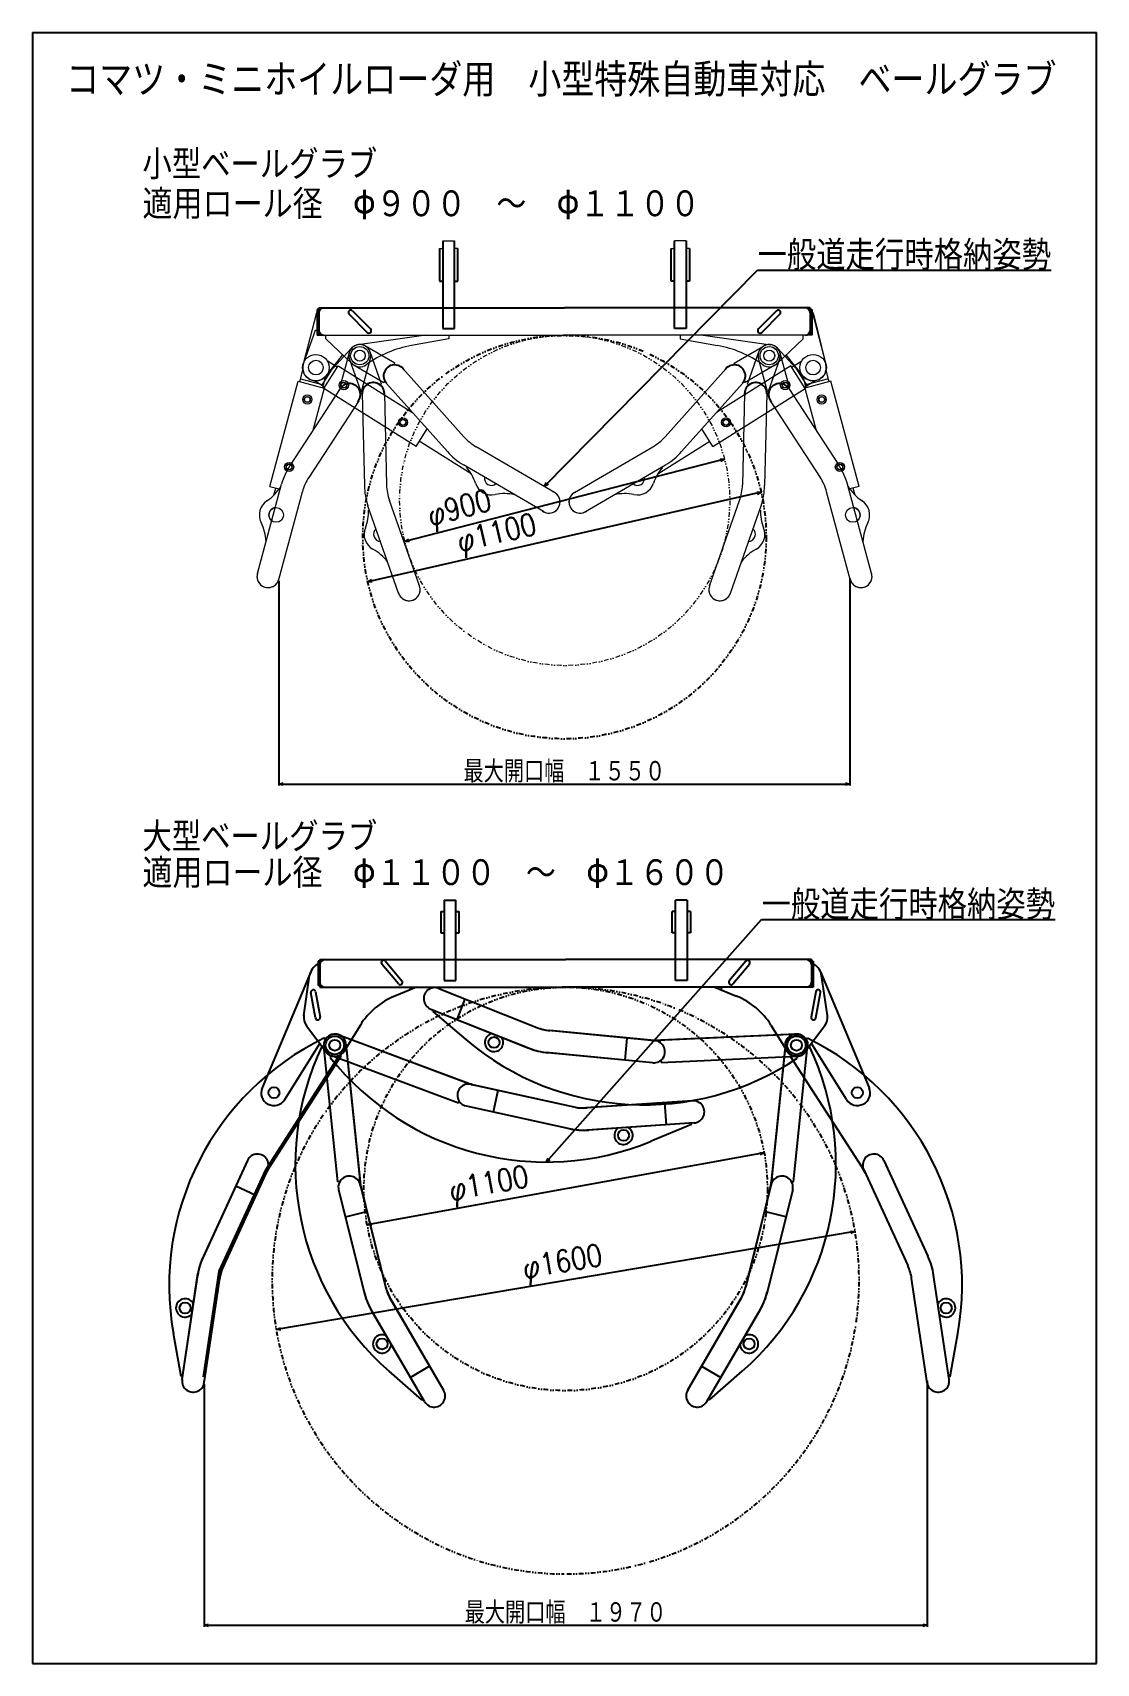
# Model space of a CAD drawing. Header units: millimetres. Extents: x -14999406 to 336, y -392 to 720.
# Drawn here: x -389 to 336, y -392 to 720 of the extents above; entities outside this region: 1.
import ezdxf
from ezdxf.enums import TextEntityAlignment as Align

# ---------------------------------------------------------------- set-up
doc = ezdxf.new("R2010")
doc.units = ezdxf.units.MM
doc.header["$LTSCALE"] = 0.25
doc.linetypes.add('DIVIDE', pattern=[31.75, 12.7, -6.35, 0, -6.35, 0, -6.35])
doc.layers.add('Layer0016', color=7, linetype='Continuous')
doc.styles.add('dcStyle0', font='txt.shx', dxfattribs={"width": 0.833333, "bigfont": 'bigfont'})
doc.dimstyles.new('dc_Diam01', dxfattribs={"dimtxt": 15, "dimasz": 3.000002, "dimexe": 1, "dimexo": 1, "dimgap": 1, "dimtad": 3, "dimdsep": 46, "dimtxsty": 'dcStyle0', "dimblk1": 'OPEN30', "dimblk2": 'OPEN30', "dimsah": 1, "dimcen": 0.09, "dimclrd": 7, "dimclre": 7, "dimclrt": 7, "dimadec": 0, "dimazin": 2, "dimtfac": 1, "dimtdec": 4, "dimtmove": 0, "dimatfit": 1, "dimfxl": 1, "dimarcsym": 1})
doc.dimstyles.new('dc_Rotated', dxfattribs={"dimtxt": 15, "dimasz": 3.000002, "dimexe": 1, "dimexo": 1, "dimgap": 1, "dimtad": 3, "dimdsep": 46, "dimtxsty": 'dcStyle0', "dimblk1": 'OPEN30', "dimblk2": 'OPEN30', "dimsah": 1, "dimcen": 0.09, "dimclrd": 7, "dimclre": 7, "dimclrt": 7, "dimadec": 0, "dimazin": 2, "dimtfac": 1, "dimtdec": 4, "dimtmove": 0, "dimatfit": 3, "dimfxl": 1, "dimarcsym": 1})

# ---------------------------------------------------------------- blocks, each defined once
blk = doc.blocks.new('_Open30')
at = {"color": 0, "linetype": 'ByBlock', "lineweight": -2}
for p, q in [((-1, 0.267949), (0, 0)), ((0, 0), (-1, -0.267949)), ((0, 0), (-1, 0))]:
    blk.add_line(p, q, dxfattribs=at)
blk = doc.blocks.new('*D1')
at = {"layer": 'Layer0016', "color": 7, "linetype": 'Continuous', "lineweight": 25}
blk.add_line((82.9, 429.4), (-135, 373.2), dxfattribs=at)
at = {"layer": 'Layer0016', "color": 7, "xscale": 3.000002807615286, "yscale": 2.999989368223643}
for p, rotation in [((82.9, 429.4), 14.46440399202444), ((-135, 373.2), 194.4644039920244)]:
    blk.add_blockref('_Open30', p, dxfattribs=dict(at, rotation=rotation))
at = {"layer": 'Layer0016', "color": 7, "insert": (-94.9, 384.5), "char_height": 15, "attachment_point": 8, "rotation": 14.4644, "style": 'dcStyle0'}
blk.add_mtext('\\T1.00;φ900', dxfattribs=at)
blk = doc.blocks.new('*D2')
at = {"layer": 'Layer0016', "color": 7, "linetype": 'Continuous', "lineweight": 25}
blk.add_line((107.9, 406.8), (-160.3, 345.8), dxfattribs=at)
at = {"layer": 'Layer0016', "color": 7, "xscale": 3.000002807615286, "yscale": 2.999989368223643}
for p, rotation in [((107.9, 406.8), 12.82419635278979), ((-160.3, 345.8), 192.8241963527898)]:
    blk.add_blockref('_Open30', p, dxfattribs=dict(at, rotation=rotation))
at = {"layer": 'Layer0016', "color": 7, "insert": (-69.8, 367.4), "char_height": 15, "attachment_point": 8, "rotation": 12.8242, "style": 'dcStyle0'}
blk.add_mtext('\\T1.00;φ1100', dxfattribs=at)
blk = doc.blocks.new('*D3')
at = {"layer": 'Layer0016', "color": 7, "linetype": 'Continuous', "lineweight": 25}
blk.add_line((109.9, -43.5), (-160.7, -92.6), dxfattribs=at)
at = {"layer": 'Layer0016', "color": 7, "xscale": 3.000002807615286, "yscale": 2.999989368223643}
for p, rotation in [((109.9, -43.5), 10.27408457723056), ((-160.7, -92.6), 190.2740845772306)]:
    blk.add_blockref('_Open30', p, dxfattribs=dict(at, rotation=rotation))
at = {"layer": 'Layer0016', "color": 7, "insert": (-75.7, -76.2), "char_height": 15, "attachment_point": 8, "rotation": 10.2741, "style": 'dcStyle0'}
blk.add_mtext('\\T1.00;φ1100', dxfattribs=at)
blk = doc.blocks.new('*D4')
at = {"layer": 'Layer0016', "color": 7, "linetype": 'Continuous', "lineweight": 25}
blk.add_line((171.7, -97.1), (-222.6, -164), dxfattribs=at)
at = {"layer": 'Layer0016', "color": 7, "xscale": 3.000002807615286, "yscale": 2.999989368223643}
for p, rotation in [((171.7, -97.1), 9.636021231912997), ((-222.6, -164), 189.636021231913)]:
    blk.add_blockref('_Open30', p, dxfattribs=dict(at, rotation=rotation))
at = {"layer": 'Layer0016', "color": 7, "insert": (-25.6, -129.6), "char_height": 15, "attachment_point": 8, "rotation": 9.636, "style": 'dcStyle0'}
blk.add_mtext('\\T1.00;φ1600', dxfattribs=at)
blk = doc.blocks.new('*D5')
at = {"layer": 'Layer0016', "color": 7, "linetype": 'Continuous', "lineweight": 25}
for p, q in [((220.9, -200), (220.9, -366.5)), ((-271.8, -201.2), (-271.8, -366.5)), ((-271.8, -365.5), (220.9, -365.5))]:
    blk.add_line(p, q, dxfattribs=at)
at = {"layer": 'Layer0016', "color": 7, "xscale": 3.000002807615286, "yscale": 2.999989368223643}
for p, rotation in [((-271.8, -365.5), 180), ((220.9, -365.5), 360)]:
    blk.add_blockref('_Open30', p, dxfattribs=dict(at, rotation=rotation))
at = {"layer": 'Layer0016', "color": 7, "insert": (-25.5, -364.5), "char_height": 15, "attachment_point": 8, "style": 'dcStyle0'}
blk.add_mtext('\\T1.00;最大開口幅\u3000１９７０', dxfattribs=at)
blk = doc.blocks.new('*D6')
at = {"layer": 'Layer0016', "color": 7, "linetype": 'Continuous', "lineweight": 25}
for p, q in [((-220.9, 346.4), (-220.9, 206.9)), ((168.3, 347.6), (168.3, 206.9)), ((-220.9, 207.9), (168.3, 207.9))]:
    blk.add_line(p, q, dxfattribs=at)
at = {"layer": 'Layer0016', "color": 7, "xscale": 3.000002807615286, "yscale": 2.999989368223643}
for p, rotation in [((-220.9, 207.9), 180), ((168.3, 207.9), 360)]:
    blk.add_blockref('_Open30', p, dxfattribs=dict(at, rotation=rotation))
at = {"layer": 'Layer0016', "color": 7, "insert": (-26.3, 208.9), "char_height": 15, "attachment_point": 8, "style": 'dcStyle0'}
blk.add_mtext('\\T1.00;最大開口幅\u3000１５５０', dxfattribs=at)
blk = doc.blocks.new('DC_GROUP_ＤＸＦ１４_1')
at = {"layer": 'Layer0016', "color": 7, "linetype": 'Continuous', "lineweight": 25}
for p, q in [((-40, 410.7), (105.4, 558.3)), ((105.4, 558.3), (305.4, 558.3))]:
    blk.add_line(p, q, dxfattribs=at)
at = {"layer": 'Layer0016', "color": 7, "xscale": 3.000002807615286, "yscale": 2.999989368223643, "rotation": 225.4254095620506}
blk.add_blockref('_Open30', (-40, 410.7), dxfattribs=at)
at = {"layer": 'Layer0016', "color": 7, "style": 'dcStyle0', "width": 1.186441}
blk.add_text('一般道走行時格納姿勢', height=20, dxfattribs=at).set_placement((105.4, 558.3), (305.4, 558.3), align=Align.FIT)
blk = doc.blocks.new('DC_GROUP_ＤＸＦ１４_2')
at = {"layer": 'Layer0016', "color": 7, "linetype": 'Continuous', "lineweight": 25}
for p, q in [((-38.7, -49.8), (108.1, 115.5)), ((108.1, 115.5), (308.1, 115.5))]:
    blk.add_line(p, q, dxfattribs=at)
at = {"layer": 'Layer0016', "color": 7, "xscale": 3.000002807615286, "yscale": 2.999989368223643, "rotation": 228.4077919788222}
blk.add_blockref('_Open30', (-38.7, -49.8), dxfattribs=at)
at = {"layer": 'Layer0016', "color": 7, "style": 'dcStyle0', "width": 1.186441}
blk.add_text('一般道走行時格納姿勢', height=20, dxfattribs=at).set_placement((108.1, 115.5), (308.1, 115.5), align=Align.FIT)

msp = doc.modelspace()

# ---------------------------------------------------------------- linework, layer by layer
at = {"color": 3, "linetype": 'Continuous', "lineweight": 13}
msp.add_line((-14999405.5, 425.87), (-14999405.5, 319.31), dxfattribs=at)
at = {"layer": 'Layer0016', "color": 7, "linetype": 'Continuous', "lineweight": 25}
for p, q in [((-388.714, 720.12), (336.286, 720.12)), ((-388.714, 720.12), (-388.714, -391.518)), ((336.286, -391.518), (336.286, 720.12)), ((-109.089, 578.118), (-109.089, 518.396)), ((-101.089, 518.396), (-101.089, 578.118)), ((48.661, 518.396), (48.661, 578.118)), ((56.661, 578.118), (56.661, 518.396)), ((-111.339, 573.042), (-111.339, 550.744)), ((-109.089, 572.969), (-109.089, 518.396)), ((-98.839, 550.744), (-98.839, 573.042)), ((46.411, 550.744), (46.411, 573.042)), ((48.661, 518.396), (48.661, 572.969)), ((56.661, 572.969), (56.661, 518.396)), ((58.911, 573.042), (58.911, 550.744)), ((-111.339, 565.369), (-111.339, 550.744)), ((-98.839, 550.744), (-98.839, 565.369)), ((46.411, 550.744), (46.411, 565.369)), ((58.911, 565.369), (58.911, 550.744)), ((-111.339, 550.744), (-109.089, 550.744)), ((-111.339, 550.744), (-109.089, 550.744)), ((-101.089, 550.744), (-98.839, 550.744)), ((-101.089, 550.744), (-98.839, 550.744)), ((48.661, 550.744), (46.411, 550.744)), ((48.661, 550.744), (46.411, 550.744)), ((58.911, 550.744), (56.661, 550.744)), ((58.911, 550.744), (56.661, 550.744)), ((-193.714, 531.396), (-194.839, 531.396)), ((-194.839, 531.396), (-194.839, 513.771)), ((-193.714, 531.396), (-194.839, 531.396)), ((-194.839, 531.396), (-194.839, 514.896)), ((-193.714, 532.521), (-193.714, 513.771)), ((-193.714, 532.521), (-26.214, 532.521)), ((-193.714, 532.521), (-193.714, 513.771)), ((-193.714, 532.521), (-26.214, 532.521)), ((-160.676, 515.8), (-173.051, 528.174)), ((-170.753, 530.472), (-158.378, 518.098)), ((141.286, 532.521), (-26.214, 532.521)), ((141.286, 532.521), (-26.214, 532.521)), ((118.325, 530.472), (105.951, 518.098)), ((108.249, 515.8), (120.623, 528.174)), ((141.286, 532.521), (141.286, 513.771)), ((141.286, 532.521), (141.286, 513.771)), ((141.286, 531.396), (142.411, 531.396)), ((141.286, 531.396), (142.411, 531.396)), ((141.286, 529.146), (143.286, 529.146)), ((142.411, 531.396), (142.411, 513.771)), ((142.411, 531.396), (142.411, 514.896)), ((-193.714, 514.896), (-194.839, 514.896)), ((-193.714, 514.896), (-194.839, 514.896)), ((-109.089, 518.396), (-101.089, 518.396)), ((-109.089, 518.396), (-101.089, 518.396)), ((56.661, 518.396), (48.661, 518.396)), ((56.661, 518.396), (48.661, 518.396)), ((141.286, 514.896), (142.411, 514.896)), ((141.286, 514.896), (142.411, 514.896)), ((-108.305, 128.643), (-100.305, 128.643)), ((-108.305, 128.643), (-108.305, 74.07)), ((-100.305, 74.07), (-100.305, 128.643)), ((57.445, 128.643), (49.445, 128.643)), ((49.445, 74.07), (49.445, 128.643)), ((57.445, 128.643), (57.445, 74.07)), ((-110.555, 121.043), (-108.305, 121.043)), ((-110.555, 121.043), (-110.555, 106.418)), ((-100.305, 121.043), (-98.055, 121.043)), ((-98.055, 106.418), (-98.055, 121.043)), ((49.445, 121.043), (47.195, 121.043)), ((47.195, 106.418), (47.195, 121.043)), ((59.695, 121.043), (57.445, 121.043)), ((59.695, 121.043), (59.695, 106.418)), ((-110.555, 106.418), (-108.305, 106.418)), ((-100.305, 106.418), (-98.055, 106.418)), ((49.445, 106.418), (47.195, 106.418)), ((59.695, 106.418), (57.445, 106.418)), ((-199.205, 79.88), (-232.325, 0.894)), ((-192.93, 84.82), (-194.93, 84.82)), ((-192.93, 87.07), (-194.055, 87.07)), ((-194.055, 87.07), (-194.055, 70.57)), ((-192.93, 88.195), (-192.93, 69.445)), ((-192.93, 88.195), (-25.43, 88.195)), ((-139.457, 71.705), (-150.705, 85.11)), ((-148.216, 87.2), (-136.967, 73.794)), ((142.07, 88.195), (-25.43, 88.195)), ((97.356, 87.2), (86.107, 73.794)), ((88.597, 71.705), (99.846, 85.11)), ((142.07, 88.195), (142.07, 69.445)), ((142.07, 87.07), (143.195, 87.07)), ((142.07, 84.82), (144.07, 84.82)), ((143.195, 87.07), (143.195, 69.445)), ((148.345, 79.88), (181.466, 0.894)), ((-203.89, 50.174), (-199.911, 77.342)), ((-192.93, 70.57), (-194.055, 70.57)), ((-192.93, 69.445), (-25.43, 69.445)), ((-131.413, 67.682), (-141.91, 63.373)), ((-131.413, 67.682), (-141.91, 63.373)), ((-131.413, 69.445), (-131.413, 67.682)), ((-127.119, 69.445), (-131.413, 67.682)), ((-111.792, 68.571), (-45.006, 41.986)), ((-111.792, 68.571), (-44.022, 41.594)), ((-108.305, 74.07), (-100.305, 74.07)), ((143.195, 69.445), (-25.43, 69.445)), ((57.445, 74.07), (49.445, 74.07)), ((76.26, 69.445), (80.553, 67.682)), ((80.553, 69.445), (80.553, 67.682)), ((80.553, 67.682), (91.05, 63.373)), ((80.553, 67.682), (91.05, 63.373)), ((142.07, 70.57), (143.195, 70.57)), ((153.031, 50.174), (149.051, 77.342)), ((-196.029, 48.506), (-199.068, 65.74)), ((-195.867, 66.304), (-192.828, 49.07)), ((-94.093, 61.526), (-99.687, 47.473)), ((145.008, 66.304), (141.969, 49.07)), ((145.17, 48.506), (148.208, 65.74)), ((-117.386, 54.519), (-50.6, 27.933)), ((-117.386, 54.519), (-49.616, 27.541)), ((-116.025, 52.85), (-115.55, 54.044)), ((-116.025, 52.85), (-115.55, 54.044)), ((-116.025, 52.85), (-93.369, 33.659)), ((-116.025, 52.85), (-93.369, 33.659)), ((-202.063, 43.03), (-188.739, 25.364)), ((-189.108, 33.978), (-190.194, 34.678)), ((-189.108, 33.978), (-190.194, 34.678)), ((-180.106, 36.965), (-88.979, 2.928)), ((-176.781, 34.522), (-176.388, 35.576)), ((-165.322, 43.618), (-176.392, 25.906)), ((-176.388, 35.576), (-91.639, 3.922)), ((35.442, 32.96), (-37.167, 39.936)), ((34.908, 33.011), (-36.112, 39.834)), ((15.033, 19.726), (16.479, 34.782)), ((131.546, 37.435), (34.373, 32.987)), ((127.582, 37.254), (37.209, 33.116)), ((114.463, 43.618), (125.532, 25.906)), ((127.633, 36.13), (127.582, 37.254)), ((151.204, 43.03), (137.88, 25.364)), ((138.249, 33.978), (139.335, 34.678)), ((-229.797, -54.985), (-179.491, 23.057)), ((-178.545, 22.448), (-228.808, -55.527)), ((-178.545, 22.448), (-227.56, -53.591)), ((-216.829, -7.115), (-193.046, 31.074)), ((-190.275, 29.108), (-191.56, 28.976)), ((-190.275, 29.108), (-191.56, 28.976)), ((-180.804, -63.158), (-190.275, 29.108)), ((-185.398, 22.796), (-185.85, 21.585)), ((-185.398, 22.796), (-185.85, 21.585)), ((-98.51, -9.657), (-185.398, 22.796)), ((-179.491, 23.057), (-178.545, 22.448)), ((-179.491, 23.057), (-178.545, 22.448)), ((-175.943, 26.59), (-174.823, 26.705)), ((-175.229, 30.653), (-165.296, -66.114)), ((-174.823, 26.705), (-165.586, -63.289)), ((33.995, 17.904), (-38.613, 24.88)), ((33.995, 17.904), (-37.558, 24.779)), ((34.253, 32.98), (34.373, 32.987)), ((34.253, 32.98), (34.373, 32.987)), ((34.253, 32.98), (34.373, 32.987)), ((34.253, 32.98), (34.373, 32.987)), ((38.961, 31.692), (38.892, 33.193)), ((39.584, 18.084), (132.238, 22.326)), ((124.369, 30.653), (114.436, -66.114)), ((123.964, 26.705), (114.726, -63.289)), ((125.083, 26.59), (123.964, 26.705)), ((128.632, 23.057), (127.686, 22.448)), ((127.686, 22.448), (176.7, -53.591)), ((129.944, -63.158), (139.415, 29.108)), ((132.238, 22.326), (132.297, 21.035)), ((132.238, 22.326), (132.297, 21.035)), ((139.415, 29.108), (140.701, 28.976)), ((139.415, 29.108), (140.701, 28.976)), ((165.969, -7.115), (142.187, 31.074)), ((39.515, 19.585), (39.584, 18.084)), ((-93.743, 3.104), (-93.217, 4.511)), ((-90.005, 3.231), (-18.756, -12.398)), ((-89.481, 3.116), (-19.791, -12.171)), ((-88.867, 2.886), (-88.979, 2.929)), ((-88.867, 2.886), (-88.979, 2.929)), ((-88.867, 2.886), (-88.979, 2.929)), ((-88.867, 2.886), (-88.979, 2.929)), ((-97.984, -8.25), (-98.51, -9.657)), ((-74.638, -15.625), (-71.397, -0.851)), ((61.056, -8.029), (-11.723, -12.922)), ((61.056, -8.029), (-10.665, -12.851)), ((42.048, -9.307), (43.063, -24.398)), ((-93.246, -11.543), (-23.032, -26.944)), ((-93.246, -11.543), (-21.997, -27.171)), ((62.07, -23.12), (-10.708, -28.013)), ((62.07, -23.12), (-9.651, -27.942)), ((60.263, -24.291), (32.813, -35.609)), ((60.263, -24.291), (32.813, -35.609)), ((60.263, -24.291), (60.177, -23.009)), ((60.263, -24.291), (60.177, -23.009)), ((-242.326, -48.721), (-272.802, -114.992)), ((-242.326, -48.721), (-272.359, -114.029)), ((-261.638, -124.223), (-229.797, -54.985)), ((-228.808, -55.527), (-260.549, -124.547)), ((-228.808, -55.527), (-258.618, -120.348)), ((177.948, -55.527), (207.758, -120.348)), ((191.466, -48.721), (221.5, -114.029)), ((-250.285, -66.029), (-236.543, -72.348)), ((-229.164, -56.078), (-229.098, -55.979)), ((-229.164, -56.078), (-229.098, -55.979)), ((-229.164, -56.078), (-229.098, -55.979)), ((-229.164, -56.078), (-229.098, -55.979)), ((-179.309, -63.005), (-180.804, -63.158)), ((-167.252, -61.767), (-165.758, -61.614)), ((-165.48, -65.061), (-147.871, -135.846)), ((-165.35, -65.581), (-148.126, -134.818)), ((-165.284, -66.233), (-165.295, -66.114)), ((-165.284, -66.233), (-165.295, -66.114)), ((-165.284, -66.233), (-165.295, -66.114)), ((-165.284, -66.233), (-165.295, -66.114)), ((114.62, -65.061), (97.011, -135.846)), ((114.491, -65.581), (97.267, -134.818)), ((114.425, -66.233), (114.435, -66.114)), ((114.425, -66.233), (114.435, -66.114)), ((114.425, -66.233), (114.435, -66.114)), ((114.425, -66.233), (114.435, -66.114)), ((116.393, -61.767), (114.898, -61.614)), ((128.449, -63.005), (129.944, -63.158)), ((178.304, -56.078), (178.238, -55.979)), ((178.304, -56.078), (178.238, -55.979)), ((-180.157, -68.712), (-162.804, -138.469)), ((-180.157, -68.712), (-162.548, -139.497)), ((129.298, -68.712), (111.689, -139.497)), ((129.298, -68.712), (111.945, -138.469)), ((-175.559, -87.199), (-160.881, -83.547)), ((124.699, -87.199), (110.021, -83.547)), ((-286.788, -197.986), (-276.034, -125.841)), ((-286.788, -197.986), (-276.19, -126.889)), ((-272.356, -196.125), (-261.638, -124.223)), ((-271.828, -200.216), (-260.549, -124.547)), ((-271.828, -200.216), (-261.23, -129.119)), ((220.969, -200.216), (210.371, -129.119)), ((235.928, -197.986), (225.33, -126.889)), ((-108.541, -205.432), (-145.219, -142.382)), ((-108.541, -205.432), (-144.687, -143.298)), ((57.681, -205.432), (94.36, -142.382)), ((57.681, -205.432), (93.827, -143.298)), ((-121.615, -213.037), (-158.293, -149.987)), ((-121.615, -213.037), (-157.76, -150.903)), ((70.755, -213.037), (107.434, -149.987)), ((70.755, -213.037), (106.901, -150.903)), ((-287.546, -195.971), (-292.744, -166.737)), ((-287.546, -195.971), (-292.744, -166.737)), ((236.686, -195.971), (241.884, -166.737)), ((-118.12, -188.965), (-131.194, -196.571)), ((67.261, -188.965), (80.334, -196.571)), ((-287.546, -195.971), (-286.275, -196.16)), ((-123.466, -211.937), (-145.789, -192.359)), ((-123.466, -211.937), (-145.789, -192.359)), ((72.606, -211.937), (94.929, -192.359)), ((72.606, -211.937), (94.929, -192.359)), ((236.686, -195.971), (235.416, -196.16)), ((-123.466, -211.937), (-122.355, -211.291)), ((-123.466, -211.937), (-122.355, -211.291)), ((72.606, -211.937), (71.496, -211.291)), ((72.606, -211.937), (71.496, -211.291)), ((-388.714, -391.518), (336.286, -391.518))]:
    msp.add_line(p, q, dxfattribs=at)
at = {"layer": 'Layer0016', "color": 7, "linetype": 'Continuous', "lineweight": 13}
for p, q in [((-109.089, 578.118), (-101.089, 578.118)), ((56.661, 578.118), (48.661, 578.118)), ((-111.339, 573.042), (-109.089, 573.042)), ((-98.839, 573.042), (-101.089, 573.042)), ((46.411, 573.042), (48.661, 573.042)), ((58.911, 573.042), (56.661, 573.042)), ((-195.214, 529.146), (-204.377, 494.03)), ((-194.839, 529.146), (-195.214, 529.146)), ((142.411, 529.146), (142.786, 529.146)), ((142.786, 529.146), (151.949, 494.03)), ((143.286, 529.146), (151.979, 493.913)), ((-196.199, 517.146), (-204.149, 494.771)), ((-193.714, 517.146), (-196.199, 517.146)), ((-194.839, 513.771), (-26.214, 513.771)), ((-193.714, 513.771), (-26.214, 513.771)), ((-188.989, 511.271), (-188.989, 513.771)), ((-188.989, 511.271), (-188.989, 513.771)), ((-120.678, 513.771), (-166.752, 507.388)), ((-105.089, 513.771), (-105.089, 511.271)), ((-105.089, 513.771), (-105.089, 511.271)), ((142.411, 513.771), (-26.214, 513.771)), ((141.286, 513.771), (-26.214, 513.771)), ((52.661, 513.771), (52.661, 511.271)), ((68.251, 513.771), (114.325, 507.388)), ((136.562, 511.271), (136.562, 513.771)), ((136.562, 511.271), (136.562, 513.771)), ((-189.038, 485.672), (-171.286, 505.011)), ((-170.874, 494.368), (-188.989, 511.271)), ((-170.874, 494.368), (-188.989, 511.271)), ((-188.624, 486.155), (-177.314, 500.377)), ((-173.018, 501.87), (-179.052, 479.331)), ((-141.767, 494.7), (-161.925, 506.439)), ((-150.834, 480.428), (-158.59, 502.427)), ((-105.089, 511.271), (-130.431, 506.802)), ((52.661, 511.271), (78.004, 506.802)), ((89.34, 494.7), (109.498, 506.439)), ((98.407, 480.428), (106.163, 502.427)), ((118.447, 494.368), (136.562, 511.271)), ((118.447, 494.368), (136.562, 511.271)), ((136.611, 485.672), (118.858, 505.011)), ((120.59, 501.87), (126.625, 479.331)), ((136.197, 486.155), (124.887, 500.377)), ((-206.625, 482.152), (-204.501, 490.033)), ((-191.503, 479.595), (-182.902, 493.276)), ((-190.26, 477.579), (-180.546, 493.029)), ((-181.103, 492.145), (-188.012, 496.489)), ((-180.546, 493.029), (-129.844, 461.154)), ((-172.853, 497.392), (-165.078, 475.393)), ((-169.531, 493.365), (-149.36, 481.639)), ((-164.458, 475.424), (-158.409, 497.953)), ((-142.386, 493.635), (-141.767, 494.7)), ((-136.314, 491.118), (-94.747, 444.544)), ((83.887, 491.118), (42.319, 444.544)), ((128.119, 493.029), (77.417, 461.154)), ((89.959, 493.635), (89.34, 494.7)), ((117.104, 493.365), (96.932, 481.639)), ((112.031, 475.424), (105.981, 497.953)), ((120.426, 497.392), (112.65, 475.393)), ((137.833, 477.579), (128.119, 493.029)), ((128.675, 492.145), (135.585, 496.489)), ((139.075, 479.595), (130.474, 493.276)), ((154.197, 482.152), (152.074, 490.033)), ((-226.951, 410.731), (-207.633, 482.424)), ((-207.633, 482.424), (-190.012, 477.676)), ((-206.072, 484.204), (-190.468, 480)), ((-189.704, 478.464), (-196.613, 482.807)), ((-191.021, 477.948), (-188.897, 485.828)), ((-177.844, 479.008), (-179.052, 479.331)), ((-151.996, 480.017), (-150.834, 480.428)), ((-148.731, 482.72), (-149.36, 481.639)), ((-147.598, 481.046), (-106.031, 434.473)), ((95.171, 481.046), (53.604, 434.473)), ((96.304, 482.72), (96.932, 481.639)), ((99.568, 480.017), (98.407, 480.428)), ((125.417, 479.008), (126.625, 479.331)), ((138.594, 477.948), (136.47, 485.828)), ((137.276, 478.464), (144.186, 482.807)), ((155.206, 482.424), (137.585, 477.676)), ((153.644, 484.204), (138.041, 480)), ((174.524, 410.731), (155.206, 482.424)), ((-179.163, 477.476), (-213.226, 425.163)), ((-166.488, 469.223), (-200.551, 416.91)), ((-190.012, 477.676), (-197.763, 448.911)), ((-127.4, 438.06), (-190.26, 477.579)), ((-165.649, 475.743), (-164.458, 475.424)), ((-163.899, 475.81), (-165.078, 475.393)), ((-164.12, 473.801), (-162.612, 411.393)), ((-148.999, 474.166), (-147.491, 411.759)), ((74.973, 438.06), (137.833, 477.579)), ((96.572, 474.166), (95.064, 411.759)), ((111.693, 473.801), (110.184, 411.393)), ((111.472, 475.81), (112.65, 475.393)), ((113.222, 475.743), (112.031, 475.424)), ((114.061, 469.223), (148.124, 416.91)), ((126.736, 477.476), (160.798, 425.163)), ((137.585, 477.676), (145.335, 448.911)), ((-127.4, 438.06), (-119.892, 450.003)), ((74.973, 438.06), (67.465, 450.003)), ((-89.757, 419.267), (-125.205, 441.553)), ((-33.006, 406.666), (-86.39, 437.838)), ((-19.421, 406.666), (33.963, 437.838)), ((37.33, 419.267), (72.777, 441.553)), ((-40.633, 393.605), (-95.144, 425.435)), ((-11.794, 393.605), (42.717, 425.435)), ((-235.541, 351.345), (-219.097, 412.29)), ((183.114, 351.345), (166.669, 412.29)), ((-226.951, 410.731), (-220.741, 409.058)), ((-224.27, 404.826), (-222.968, 409.658)), ((-220.938, 347.405), (-204.834, 407.089)), ((-124.98, 342.912), (-145.467, 401.238)), ((72.553, 342.912), (93.04, 401.238)), ((168.511, 347.405), (152.407, 407.089)), ((174.524, 410.731), (168.314, 409.058)), ((171.843, 404.826), (170.541, 409.658)), ((-139.251, 337.9), (-160.17, 397.457)), ((86.823, 337.9), (107.743, 397.457))]:
    msp.add_line(p, q, dxfattribs=at)
at = {"layer": 'Layer0016', "color": 7, "linetype": 'DIVIDE', "lineweight": 25}
for centre in [(-26.214, 376.271), (-25.43, -68.055)]:
    msp.add_circle(centre, 137.5, dxfattribs=at)
at = {"layer": 'Layer0016', "color": 7, "linetype": 'DIVIDE', "lineweight": 13}
msp.add_circle((-26.08, 401.271), 112.5, dxfattribs=at)
at = {"layer": 'Layer0016', "color": 7, "linetype": 'Continuous', "lineweight": 13}
for centre, radius in [((-195.668, 491.758), 9), ((-195.668, 491.758), 9), ((-165.732, 499.903), 6.25), ((-165.724, 499.913), 6.25), ((-165.716, 499.898), 6.25), ((-165.716, 499.898), 6.25), ((-165.716, 499.898), 6.25), ((-165.714, 499.897), 6.25), ((-165.713, 499.916), 6.25), ((-165.732, 499.903), 3.75), ((-165.724, 499.913), 3.75), ((-165.714, 499.897), 3.75), ((-165.713, 499.916), 3.75), ((113.286, 499.916), 6.25), ((113.287, 499.897), 6.25), ((113.289, 499.898), 6.25), ((113.289, 499.898), 6.25), ((113.289, 499.898), 6.25), ((113.297, 499.913), 6.25), ((113.305, 499.903), 6.25), ((113.286, 499.916), 3.75), ((113.287, 499.897), 3.75), ((113.287, 499.897), 3.75), ((113.287, 499.897), 3.75), ((113.289, 499.898), 3.75), ((113.289, 499.898), 3.75), ((113.297, 499.913), 3.75), ((113.305, 499.903), 3.75), ((143.241, 491.758), 9), ((143.241, 491.758), 9), ((-195.668, 491.758), 5), ((-195.668, 491.758), 5), ((-195.668, 491.758), 5), ((143.241, 491.758), 5), ((143.241, 491.758), 5), ((143.241, 491.758), 5), ((-176.62, 479.782), 3.125), ((-176.62, 479.782), 2.075), ((-176.62, 479.782), 1.875), ((124.192, 479.782), 3.125), ((124.192, 479.782), 2.075), ((124.192, 479.782), 1.875), ((-201.522, 470.032), 3.125), ((-201.522, 470.032), 2.075), ((-201.522, 470.032), 1.875), ((149.095, 470.032), 3.125), ((149.095, 470.032), 2.075), ((149.095, 470.032), 1.875), ((-136.301, 454.434), 3.125), ((-136.301, 454.434), 2.075), ((-136.301, 454.434), 1.875), ((83.873, 454.434), 3.125), ((83.873, 454.434), 2.075), ((83.873, 454.434), 1.875), ((-213.913, 424.048), 3.125), ((-213.913, 424.048), 2.075), ((-213.913, 424.048), 1.875), ((161.485, 424.048), 3.125), ((161.485, 424.048), 2.075), ((161.485, 424.048), 1.875), ((-222.726, 391.339), 5), ((170.299, 391.339), 5)]:
    msp.add_circle(centre, radius, dxfattribs=at)
at = {"layer": 'Layer0016', "color": 7, "linetype": 'Continuous', "lineweight": 25}
for centre, radius in [((-182.752, 29.88), 6.25), ((-182.752, 29.88), 6.25), ((-182.752, 29.88), 6.25), ((-182.752, 29.88), 6.25), ((-182.752, 29.88), 6.25), ((-182.752, 29.88), 6.25), ((-182.752, 29.88), 6.25), ((-182.752, 29.88), 3.75), ((-182.752, 29.88), 3.75), ((-182.752, 29.88), 3.75), ((-182.752, 29.88), 3.75), ((-182.752, 29.88), 3.75), ((-182.752, 29.88), 3.75), ((-182.752, 29.88), 3.75), ((-74.249, 31.744), 3.75), ((-74.249, 31.744), 3.75), ((131.892, 29.88), 7.563), ((131.892, 29.88), 6.25), ((131.892, 29.88), 6.25), ((131.892, 29.88), 6.25), ((131.892, 29.88), 6.25), ((131.892, 29.88), 6.25), ((131.892, 29.88), 6.25), ((131.892, 29.88), 3.75), ((131.892, 29.88), 3.75), ((131.892, 29.88), 3.75), ((131.892, 29.88), 3.75), ((131.892, 29.88), 3.75), ((131.892, 29.88), 3.75), ((131.892, 29.88), 3.75), ((-224.256, -2.489), 3.75), ((173.397, -2.489), 3.75), ((14.026, -31.567), 3.75), ((14.026, -31.567), 3.75), ((-284.785, -149.247), 3.75), ((-284.785, -149.247), 3.75), ((233.926, -149.247), 3.75), ((-150.503, -173.731), 3.75), ((-150.503, -173.731), 3.75), ((99.643, -173.731), 3.75), ((99.643, -173.731), 3.75)]:
    msp.add_circle(centre, radius, dxfattribs=at)
for centre, radius, start, end in [((-190.339, 529.146), 3.375, 90, 180), ((-171.902, 529.323), 1.625, 45, 225), ((119.474, 529.323), 1.625, 315, 135), ((137.911, 529.146), 3.375, 0, 90), ((-190.339, 517.146), 3.375, 180, 270), ((-159.527, 516.949), 1.625, 225, 45), ((107.1, 516.949), 1.625, 135, 315), ((137.911, 517.146), 3.375, 270, 0), ((-141.956, 486.082), 7.562, 32.577723, 221.705265), ((-141.956, 486.082), 7.562, 32.577723, 221.705265), ((89.529, 486.082), 7.562, 318.294735, 147.422277), ((89.529, 486.082), 7.562, 318.294735, 147.422277), ((-172.825, 473.35), 7.562, 317.759258, 146.886801), ((-172.825, 473.35), 7.562, 317.759258, 146.886801), ((-156.559, 473.984), 7.562, 352.212862, 181.340405), ((-156.559, 473.984), 7.562, 352.212862, 181.340405), ((104.132, 473.984), 7.562, 358.659595, 187.787138), ((104.132, 473.984), 7.562, 358.659595, 187.787138), ((120.398, 473.35), 7.562, 33.113199, 222.240742), ((120.398, 473.35), 7.562, 33.113199, 222.240742), ((-189.521, 75.82), 10.5, 121.002719, 171.666163), ((-189.555, 84.82), 3.375, 90, 180), ((-149.461, 86.155), 1.625, 40, 220), ((98.601, 86.155), 1.625, 320, 140), ((138.695, 84.82), 3.375, 0, 90), ((138.662, 75.82), 10.5, 8.333837, 58.997281), ((-197.468, 66.022), 1.625, 10, 190), ((-189.555, 72.82), 3.375, 180, 270), ((-138.212, 72.749), 1.625, 220, 40), ((-114.589, 61.545), 7.562, 59.166274, 248.293817), ((-114.589, 61.545), 7.562, 59.166274, 248.293817), ((87.352, 72.749), 1.625, 140, 320), ((138.695, 72.82), 3.375, 270, 0), ((146.608, 66.022), 1.625, 350, 170), ((-122.921, 17.119), 50, 112.318967, 147.996281), ((72.062, 17.119), 50, 32.003719, 67.681033), ((-194.429, 48.788), 9.562, 171.270329, 217.024371), ((-194.429, 48.788), 1.625, 190, 10), ((143.569, 48.788), 1.625, 170, 350), ((143.569, 48.788), 9.562, 322.975629, 8.729671), ((-108.139, -133.914), 187.5, 115.952624, 190.082093), ((-108.139, -133.914), 187.5, 115.952624, 190.082093), ((-182.752, 29.88), 7.562, 5.860807, 185.860807), ((-182.752, 29.88), 7.562, 69.518884, 249.518884), ((-182.752, 29.88), 7.562, 5.860807, 185.860807), ((-182.752, 29.88), 7.562, 69.518884, 249.518884), ((-182.752, 29.88), 7.562, 147.194271, 329.086293), ((-182.752, 29.88), 7.562, 147.194271, 329.086293), ((-182.752, 29.88), 7.562, 327.194271, 147.194271), ((-182.752, 29.88), 7.562, 327.194271, 147.194271), ((-182.752, 29.88), 7.562, 249.518884, 71.410906), ((-182.752, 29.88), 7.562, 249.518884, 71.410906), ((27.821, 176.73), 187.5, 229.733323, 303.862792), ((27.821, 176.73), 187.5, 229.733323, 303.862792), ((-74.249, 31.744), 6.25, 101.901488, 34.686145), ((-33.009, 72.123), 32.437, 248.293817, 264.512035), ((-34.776, 64.821), 25, 248.293817, 264.512035), ((131.892, 29.88), 7.562, 32.805729, 212.805729), ((131.892, 29.88), 7.562, 90.729123, 272.621145), ((131.892, 29.88), 7.562, 90.729123, 272.621145), ((131.892, 29.88), 7.562, 354.139193, 174.139193), ((131.892, 29.88), 7.562, 354.139193, 174.139193), ((131.892, 29.88), 7.562, 210.913707, 32.805729), ((131.892, 29.88), 7.562, 272.621145, 92.621145), ((131.892, 29.88), 7.562, 272.621145, 92.621145), ((57.28, -133.914), 187.5, 349.917907, 64.047376), ((57.28, -133.914), 187.5, 349.917907, 64.047376), ((-22.158, -51.392), 187.5, 154.61916, 228.748629), ((-22.158, -51.392), 187.5, 154.61916, 228.748629), ((-22.158, -51.392), 187.5, 154.61916, 228.748629), ((-182.752, 29.88), 7.562, 185.860807, 7.752829), ((-182.752, 29.88), 7.562, 185.860807, 7.752829), ((-182.752, 29.88), 7.5, 217.024371, 327.996281), ((-33.009, 72.123), 47.562, 248.293817, 264.512035), ((-34.776, 64.821), 40.125, 248.293817, 264.512035), ((35.723, 65.582), 32.5, 264.512035, 272.621145), ((34.718, 25.432), 7.562, 264.512035, 93.527076), ((34.718, 25.432), 7.562, 264.512035, 93.527076), ((-28.702, -51.392), 187.5, 311.251371, 25.38084), ((-28.702, -51.392), 187.5, 311.251371, 25.38084), ((-28.702, -51.392), 187.5, 311.251371, 25.38084), ((131.892, 29.88), 7.562, 172.247171, 354.139193), ((131.892, 29.88), 7.562, 172.247171, 354.139193), ((131.892, 29.88), 7.5, 212.003719, 322.975629), ((-38.658, 137.735), 187.5, 218.277237, 292.406706), ((-38.658, 137.735), 187.5, 218.277237, 292.406706), ((-38.658, 137.735), 187.5, 218.277237, 292.406706), ((-224.256, -2.489), 8.75, 157.250487, 328.087207), ((-91.625, -4.156), 7.562, 68.612953, 257.627994), ((-91.625, -4.156), 7.562, 68.612953, 257.627994), ((-80.268, 34.368), 32.5, 249.518884, 257.627994), ((173.397, -2.489), 8.75, 211.912793, 22.749513), ((61.563, -15.575), 7.562, 273.846212, 102.973755), ((61.563, -15.575), 7.562, 273.846212, 102.973755), ((-12.841, 19.514), 32.437, 257.627994, 273.846212), ((-13.4, 12.022), 25, 257.627994, 273.846212), ((-12.841, 19.514), 47.562, 257.627994, 273.846212), ((-13.4, 12.022), 40.125, 257.627994, 273.846212), ((14.026, -31.567), 6.25, 127.453884, 60.238541), ((-235.455, -51.881), 7.562, 326.28834, 155.30338), ((-235.455, -51.881), 7.562, 326.28834, 155.30338), ((184.595, -51.881), 7.562, 24.69662, 213.71166), ((-200.243, -71.199), 32.5, 147.194271, 155.30338), ((149.384, -71.199), 32.5, 24.69662, 32.805729), ((-172.819, -66.886), 7.562, 4.954876, 193.969917), ((-172.819, -66.886), 7.562, 4.954876, 193.969917), ((-133.256, -59.971), 32.5, 185.860807, 193.969917), ((82.396, -59.971), 32.5, 346.030083, 354.139193), ((121.959, -66.886), 7.562, 346.030083, 175.045124), ((121.959, -66.886), 7.562, 346.030083, 175.045124), ((-229.147, -133.901), 47.562, 155.30338, 171.521599), ((-236.347, -131.757), 40.125, 155.30338, 171.521599), ((-229.147, -133.901), 32.437, 155.30338, 171.521599), ((-236.347, -131.757), 25, 155.30338, 171.521599), ((178.288, -133.901), 32.437, 8.478401, 24.69662), ((178.288, -133.901), 47.562, 8.478401, 24.69662), ((-284.785, -149.247), 6.25, 25.129271, 317.913928), ((-116.648, -126.987), 47.562, 193.969917, 210.188135), ((-123.61, -129.811), 40.125, 193.969917, 210.188135), ((-116.648, -126.987), 32.437, 193.969917, 210.188135), ((-123.61, -129.811), 25, 193.969917, 210.188135), ((65.789, -126.987), 32.437, 329.811865, 346.030083), ((72.75, -129.811), 25, 329.811865, 346.030083), ((65.789, -126.987), 47.562, 329.811865, 346.030083), ((72.75, -129.811), 40.125, 329.811865, 346.030083), ((233.926, -149.247), 6.25, 222.086072, 154.870729), ((-150.503, -173.731), 6.25, 63.795807, 356.580464), ((99.643, -173.731), 6.25, 183.419536, 116.204193), ((-279.308, -199.101), 7.562, 171.521599, 0.649142), ((228.449, -199.101), 7.562, 179.350858, 8.478401), ((-115.078, -209.235), 7.562, 210.188135, 39.315678), ((-115.078, -209.235), 7.562, 210.188135, 39.315678), ((64.218, -209.235), 7.562, 140.684322, 329.811865), ((64.218, -209.235), 7.562, 140.684322, 329.811865)]:
    msp.add_arc(centre, radius, start, end, dxfattribs=at)
at = {"layer": 'Layer0016', "color": 7, "linetype": 'Continuous', "lineweight": 13}
for centre, radius, start, end in [((-165.731, 499.903), 7.562, 59.830312, 239.830312), ((-165.723, 499.912), 7.562, 19.465452, 199.465452), ((-165.712, 499.914), 7.562, 345.011848, 165.011848), ((-165.714, 499.897), 7.562, 97.887219, 137.450128), ((-117.408, 432.942), 75, 100, 125.809635), ((64.98, 432.942), 75, 54.190365, 80), ((113.285, 499.914), 7.562, 14.988152, 194.988152), ((113.295, 499.912), 7.562, 340.534548, 160.534548), ((113.303, 499.903), 7.562, 300.169688, 120.169688), ((113.287, 499.897), 7.562, 42.549872, 82.112781), ((-195.668, 491.758), 9, 165.375654, 321.503779), ((-165.714, 499.897), 7.562, 226.982914, 305.809635), ((-165.714, 499.897), 7.562, 226.982914, 305.809635), ((113.287, 499.897), 7.562, 234.190365, 313.017086), ((143.241, 491.758), 9, 218.496221, 14.624346), ((-70.546, 466.143), 47.562, 221.749158, 238.85694), ((-70.546, 466.143), 32.437, 221.749158, 240.761469), ((18.119, 466.143), 32.437, 299.238531, 318.250842), ((18.119, 466.143), 47.562, 301.14306, 318.250842), ((-173.368, 399.21), 47.562, 146.930694, 164.038476), ((-115.349, 403.614), 30, 18.028107, 41.749158), ((62.922, 403.614), 30, 138.250842, 161.971893), ((120.941, 399.21), 47.562, 15.961524, 33.069306), ((-173.368, 399.21), 32.437, 146.930694, 165.943004), ((-115.063, 412.543), 47.562, 181.384298, 198.49208), ((-115.063, 412.543), 32.437, 181.384298, 200.396608), ((-75.887, 416.457), 11.5, 198.028107, 282.063736), ((-75.887, 416.457), 5, 172.764558, 306.672172), ((23.46, 416.457), 5, 233.327828, 7.235442), ((23.46, 416.457), 11.5, 257.936264, 341.971893), ((62.636, 412.543), 32.437, 339.603392, 358.615702), ((62.636, 412.543), 47.562, 341.50792, 358.615702), ((120.941, 399.21), 32.437, 14.056996, 33.069306), ((-222.718, 391.353), 11.5, 123.209643, 207.245271), ((-245.448, 426.075), 30, 303.209643, 330.281101), ((-67.214, 375.874), 30, 76.550124, 102.063736), ((-36.82, 400.136), 7.562, 233.288453, 68.757567), ((-36.82, 400.136), 7.562, 239.742527, 68.757567), ((-15.608, 400.136), 7.562, 111.242433, 306.711547), ((-15.608, 400.136), 7.562, 111.242433, 300.257473), ((14.787, 375.874), 30, 77.936264, 103.449876), ((193.02, 426.075), 30, 209.718899, 236.790357), ((170.291, 391.353), 11.5, 332.754729, 56.790357), ((-222.718, 391.353), 5, 97.946093, 231.853707), ((-189.697, 393.916), 30, 337.663247, 1.384298), ((137.27, 393.916), 30, 178.615702, 202.336753), ((170.291, 391.353), 5, 308.146293, 82.053907), ((-259.614, 372.355), 30, 1.73166, 27.245271), ((-151.312, 378.144), 11.5, 157.663247, 241.698875), ((-151.312, 378.144), 5, 132.399697, 266.307311), ((98.884, 378.144), 5, 273.692689, 47.600303), ((98.884, 378.144), 11.5, 298.301125, 22.336753), ((207.186, 372.355), 30, 152.754729, 178.26834), ((-170.987, 341.605), 30, 36.185264, 61.698875), ((118.56, 341.605), 30, 118.301125, 143.814736), ((-228.239, 349.375), 7.562, 158.469989, 353.939103), ((-228.239, 349.375), 7.562, 164.924062, 353.939103), ((175.812, 349.375), 7.562, 186.060897, 21.530011), ((175.812, 349.375), 7.562, 186.060897, 15.075938), ((-132.116, 340.406), 7.562, 192.923593, 28.392707), ((-132.116, 340.406), 7.562, 199.377666, 28.392707), ((79.688, 340.406), 7.562, 151.607293, 347.076407), ((79.688, 340.406), 7.562, 151.607293, 340.622334)]:
    msp.add_arc(centre, radius, start, end, dxfattribs=at)
at = {"layer": 'Layer0016', "color": 7, "linetype": 'DIVIDE', "lineweight": 25}
msp.add_arc((-25.43, -130.555), 200, 270.261339, 269.711075, dxfattribs=at)

# ---------------------------------------------------------------- block references
at = {"layer": 'Layer0016', "linetype": 'Continuous'}
for name in ['DC_GROUP_ＤＸＦ１４_1', 'DC_GROUP_ＤＸＦ１４_2']:
    msp.add_blockref(name, (0, 0), dxfattribs=at)

# ---------------------------------------------------------------- texts
at = {"layer": 'Layer0016', "color": 7, "style": 'dcStyle0'}
for s, height, width, p, p2 in [('コマツ・ミニホイルローダ用\u3000小型特殊自動車対応\u3000ベールグラブ', 22.5, 1.173184, (-365.877, 676.494), (309.123, 676.494)), ('小型ベールグラブ', 20, 1.191489, (-313.858, 620.112), (-153.858, 620.112)), ('適用ロール径\u3000Φ９００\u3000～\u3000Φ１１００', 20, 1.176991, (-313.858, 593.043), (66.142, 593.043)), ('大型ベールグラブ', 20, 1.191489, (-313.858, 161.824), (-153.858, 161.824)), ('適用ロール径\u3000Φ１１００\u3000～\u3000Φ１６００', 20, 1.176471, (-313.858, 137.104), (86.142, 137.104))]:
    msp.add_text(s, height=height, dxfattribs=dict(at, width=width)).set_placement(p, p2, align=Align.FIT)

# ---------------------------------------------------------------- dimensions: what is measured, and where the dimension line sits
at = {"layer": 'Layer0016', "linetype": 'Continuous', "lineweight": 13}
for p1, p2, text, picture, middle in [((82.854, 429.371), (-135.014, 373.171), 'φ900', '*D1', (-94.69, 383.572)), ((107.857, 406.79), (-160.284, 345.751), 'φ1100', '*D2', (-69.604, 366.393)), ((109.866, -43.531), (-160.725, -92.579), 'φ1100', '*D3', (-75.568, -77.143)), ((171.748, -97.077), (-222.608, -164.033), 'φ1600', '*D4', (-25.43, -130.555))]:
    dim = msp.add_diameter_dim_2p(p1=p1, p2=p2, text=text, dimstyle='dc_Diam01', override={"dimtxt": 15, "dimasz": 3.000002, "dimexe": 1, "dimexo": 1, "dimgap": 1, "dimtad": 3, "dimtih": 0, "dimtoh": 0, "dimdec": 2, "dimlfac": 1, "dimzin": 8, "dimtxsty": 'dcStyle0', "dimblk1": 'Open30', "dimblk2": 'Open30', "dimsah": 1, "dimclrd": 7, "dimclre": 7, "dimclrt": 7, "dimazin": 2, "dimtofl": 1, "dimatfit": 1, "dimtolj": 0, "dimtzin": 8, "dimarcsym": 1}, dxfattribs=at)
    dim.commit()
    dim.dimension.update_dxf_attribs({"geometry": picture, "text_midpoint": middle, "dimtype": 163})
at = {"layer": 'Layer0016', "linetype": 'Continuous', "lineweight": 25}
for base, p1, p2, text, picture, middle in [((168.292, 207.908), (-220.938, 347.405), (168.292, 348.576), '最大開口幅\u3000１５５０', '*D6', (-26.323, 207.908)), ((220.887, -365.478), (-271.828, -200.216), (220.887, -199.015), '最大開口幅\u3000１９７０', '*D5', (-25.471, -365.478))]:
    dim = msp.add_linear_dim(base=base, p1=p1, p2=p2, text=text, dimstyle='dc_Rotated', override={"dimtxt": 15, "dimasz": 3.000002, "dimexe": 1, "dimexo": 1, "dimgap": 1, "dimtad": 3, "dimtih": 0, "dimtoh": 0, "dimdec": 2, "dimlfac": 1, "dimzin": 8, "dimtxsty": 'dcStyle0', "dimblk1": 'Open30', "dimblk2": 'Open30', "dimsah": 1, "dimclrd": 7, "dimclre": 7, "dimclrt": 7, "dimazin": 2, "dimtofl": 1, "dimtolj": 0, "dimtzin": 8, "dimarcsym": 1}, dxfattribs=at)
    dim.commit()
    dim.dimension.update_dxf_attribs({"geometry": picture, "text_midpoint": middle, "dimtype": 160})

doc.saveas('drawing.dxf')
